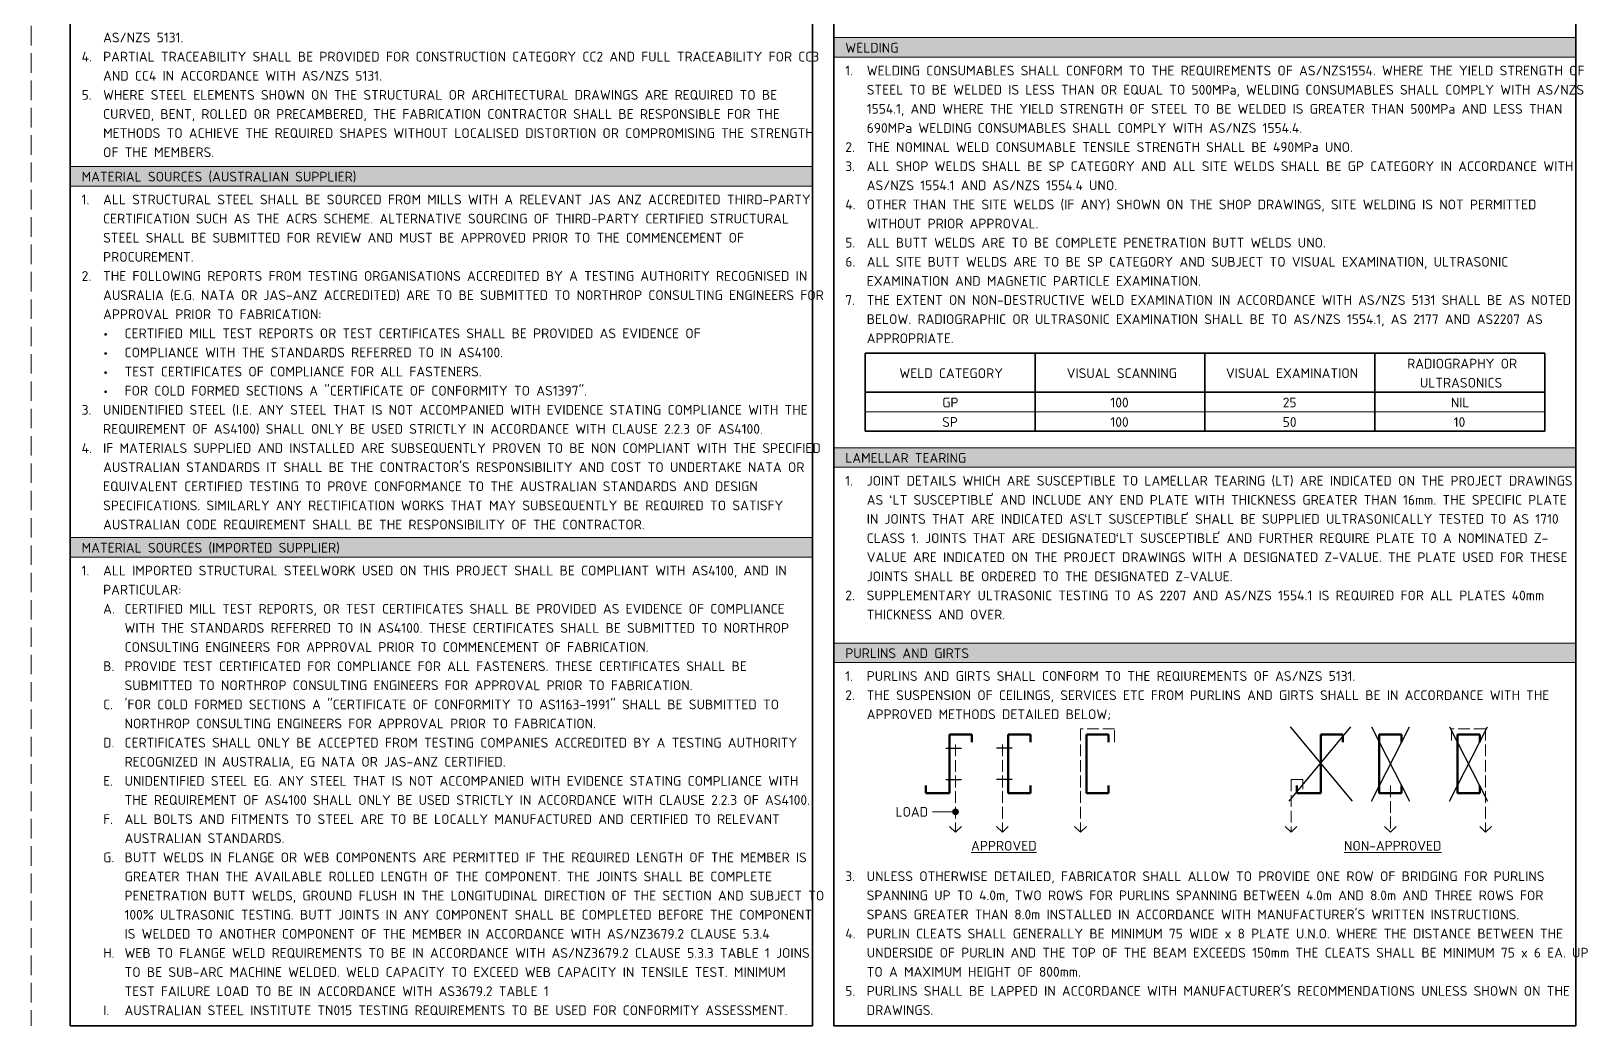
# Model space of a CAD drawing. Header units: millimetres. Extents: x 1350 to 2370, y 3121 to 4058.
# Drawn here: x 1350.3 to 1748.9, y 3550 to 3804.7 of the extents above; entities that cross this region are included whole.
import ezdxf

# ---------------------------------------------------------------- set-up
doc = ezdxf.new("R2010")
doc.units = ezdxf.units.MM
doc.linetypes.add('Dash', pattern=[7, 5, -2])
doc.linetypes.add('Hidden', pattern=[4, 3, -1])
for name, color, linetype, lineweight in [('A-000-T_TEXT', 231, 'Continuous', 13), ('A-010-M_LINE', 90, 'Continuous', 13), ('Z-060-M_DETAIL', 92, 'Continuous', 25), ('Z-200_P_REF_PLANE', 111, 'Dash', 13)]:
    doc.layers.add(name, color=color, linetype=linetype, lineweight=lineweight)
doc.styles.add('ISOCPEUR', font='isocpeur.ttf', dxfattribs={"height": 2.5})
doc.styles.add('ISOCPEUR_B_1', font='', dxfattribs={"height": 2.5})
doc.styles.get('ISOCPEUR_B_1').set_extended_font_data('ISOCPEUR', bold=True)

msp = doc.modelspace()

# ---------------------------------------------------------------- hatches: boundary and pattern name
at = {"layer": 'A-000-T_TEXT', "lineweight": 18}
h = msp.add_hatch(color=7, dxfattribs=at)
edge = h.paths.add_edge_path()
edge.add_arc((1587, 3604.81), 0.75, 0, 360)
at = {"layer": 'Z-060-M_DETAIL'}
for points in [[(1555.85, 3803.02), (1555.85, 3798.02), (1745.85, 3798.02), (1745.85, 3803.02)], [(1360.35, 3770.02), (1360.35, 3765.02), (1550.35, 3765.02), (1550.35, 3770.02)], [(1555.85, 3698.02), (1555.85, 3693.02), (1745.85, 3693.02), (1745.85, 3698.02)], [(1360.35, 3675.02), (1360.35, 3670.02), (1550.35, 3670.02), (1550.35, 3675.02)], [(1555.85, 3648.02), (1555.85, 3643.02), (1745.85, 3643.02), (1745.85, 3648.02)]]:
    msp.add_hatch(color=9, dxfattribs=at).paths.add_polyline_path(points)

# ---------------------------------------------------------------- linework, layer by layer
at = {"layer": 'A-000-T_TEXT', "color": 7, "lineweight": 18}
for p, q in [((1581.2, 3604.81), (1581.13, 3604.81)), ((1587, 3604.81), (1581.2, 3604.81))]:
    msp.add_line(p, q, dxfattribs=at)
msp.add_circle((1587, 3604.81), 0.75, dxfattribs=at)
at = {"layer": 'A-010-M_LINE', "lineweight": 35}
for p, q in [((1360.35, 4048.02), (1360.35, 3550.02)), ((1550.35, 4048.02), (1550.35, 3550.02)), ((1555.85, 4048.02), (1555.85, 3550.02)), ((1745.85, 4048.02), (1745.85, 3550.02)), ((1737.85, 3722.25), (1563.85, 3722.25)), ((1563.85, 3722.25), (1563.85, 3702.25)), ((1607.35, 3722.25), (1607.35, 3702.25)), ((1650.85, 3722.25), (1650.85, 3702.25)), ((1694.35, 3722.25), (1694.35, 3702.25)), ((1737.85, 3722.25), (1737.85, 3702.25)), ((1737.85, 3712.25), (1563.85, 3712.25)), ((1737.85, 3702.25), (1563.85, 3702.25)), ((1360.35, 3550.02), (1550.35, 3550.02)), ((1555.85, 3550.02), (1745.85, 3550.02))]:
    msp.add_line(p, q, dxfattribs=at)
at = {"layer": 'A-010-M_LINE', "lineweight": 18}
for p, q in [((1745.85, 3803.02), (1555.85, 3803.02)), ((1555.85, 3803.02), (1555.85, 3798.02)), ((1745.85, 3798.02), (1745.85, 3803.02)), ((1555.85, 3798.02), (1745.85, 3798.02)), ((1550.35, 3770.02), (1360.35, 3770.02)), ((1360.35, 3770.02), (1360.35, 3765.02)), ((1550.35, 3765.02), (1550.35, 3770.02)), ((1360.35, 3765.02), (1550.35, 3765.02)), ((1737.85, 3707.25), (1563.85, 3707.25)), ((1745.85, 3698.02), (1555.85, 3698.02)), ((1555.85, 3698.02), (1555.85, 3693.02)), ((1745.85, 3693.02), (1745.85, 3698.02)), ((1555.85, 3693.02), (1745.85, 3693.02)), ((1550.35, 3675.02), (1360.35, 3675.02)), ((1360.35, 3675.02), (1360.35, 3670.02)), ((1550.35, 3670.02), (1550.35, 3675.02)), ((1360.35, 3670.02), (1550.35, 3670.02)), ((1745.85, 3648.02), (1555.85, 3648.02)), ((1555.85, 3648.02), (1555.85, 3643.02)), ((1745.85, 3643.02), (1745.85, 3648.02)), ((1555.85, 3643.02), (1745.85, 3643.02))]:
    msp.add_line(p, q, dxfattribs=at)
at = {"layer": 'A-010-M_LINE', "lineweight": 50}
for p, q in [((1591.2, 3624.58), (1585.5, 3624.58)), ((1585.5, 3624.58), (1585.5, 3609.58)), ((1591.2, 3622.68), (1591.2, 3624.58)), ((1606.2, 3624.58), (1600.5, 3624.58)), ((1600.5, 3624.58), (1600.5, 3609.58)), ((1606.2, 3622.68), (1606.2, 3624.58)), ((1626.2, 3624.58), (1620.5, 3624.58)), ((1620.5, 3624.58), (1620.5, 3609.58)), ((1626.2, 3622.68), (1626.2, 3624.58)), ((1686.2, 3624.58), (1680.5, 3624.58)), ((1680.5, 3624.58), (1680.5, 3609.58)), ((1686.2, 3622.68), (1686.2, 3624.58)), ((1701.2, 3624.58), (1695.5, 3624.58)), ((1695.5, 3624.58), (1695.5, 3609.58)), ((1701.2, 3622.66), (1701.2, 3624.58)), ((1721.2, 3624.58), (1715.5, 3624.58)), ((1715.5, 3624.58), (1715.5, 3609.58)), ((1721.2, 3622.66), (1721.2, 3624.58)), ((1579.4, 3609.58), (1579.4, 3611.58)), ((1606.2, 3609.58), (1606.2, 3611.58)), ((1626.2, 3609.58), (1626.2, 3611.58)), ((1674.4, 3609.58), (1674.4, 3611.58)), ((1701.2, 3609.58), (1701.2, 3611.5)), ((1721.2, 3609.58), (1721.2, 3611.5)), ((1585.5, 3609.58), (1579.4, 3609.58)), ((1600.5, 3609.58), (1606.2, 3609.58)), ((1620.5, 3609.58), (1626.2, 3609.58)), ((1680.5, 3609.58), (1674.4, 3609.58)), ((1695.5, 3609.58), (1701.2, 3609.58)), ((1715.5, 3609.58), (1721.2, 3609.58))]:
    msp.add_line(p, q, dxfattribs=at)
at = {"layer": 'A-010-M_LINE', "linetype": 'Hidden', "lineweight": 18}
for p, q in [((1619, 3626.08), (1619, 3599.58)), ((1627.7, 3626.08), (1619, 3626.08)), ((1627.7, 3622.68), (1627.7, 3626.08)), ((1714, 3626.08), (1714, 3622.68)), ((1722.7, 3626.08), (1714, 3626.08)), ((1722.7, 3626.08), (1722.7, 3599.58)), ((1587, 3622.08), (1587, 3599.58)), ((1599, 3622.08), (1599, 3599.58)), ((1675.9, 3613.08), (1672.9, 3613.08)), ((1672.9, 3613.08), (1672.9, 3599.58)), ((1675.9, 3610.58), (1675.9, 3613.08)), ((1698.35, 3611.58), (1698.35, 3599.58)), ((1587, 3599.58), (1585.5, 3601.08)), ((1587, 3599.58), (1588.5, 3601.08)), ((1599, 3599.58), (1597.5, 3601.08)), ((1599, 3599.58), (1600.5, 3601.08)), ((1619, 3599.58), (1617.5, 3601.08)), ((1619, 3599.58), (1620.5, 3601.08)), ((1672.9, 3599.58), (1671.4, 3601.08)), ((1672.9, 3599.58), (1674.4, 3601.08)), ((1698.35, 3599.58), (1696.85, 3601.08)), ((1698.35, 3599.58), (1699.85, 3601.08)), ((1722.7, 3599.58), (1721.2, 3601.08)), ((1722.7, 3599.58), (1724.2, 3601.08))]:
    msp.add_line(p, q, dxfattribs=at)
at = {"layer": 'A-010-M_LINE', "lineweight": 25}
for p, q in [((1672.4, 3607.58), (1688.2, 3626.58)), ((1688.6, 3607.58), (1672.8, 3626.58)), ((1693.5, 3607.58), (1703.2, 3626.58)), ((1693.5, 3626.58), (1703.2, 3607.58)), ((1713.5, 3607.58), (1723.2, 3626.58)), ((1713.5, 3626.58), (1723.2, 3607.58)), ((1584.5, 3621.08), (1588.5, 3621.08)), ((1601.5, 3621.08), (1597.5, 3621.08)), ((1584.5, 3613.08), (1588.5, 3613.08)), ((1601.5, 3613.08), (1597.5, 3613.08))]:
    msp.add_line(p, q, dxfattribs=at)
at = {"layer": 'Z-200_P_REF_PLANE'}
msp.add_line((1350.35, 4058.02), (1350.35, 3550.02), dxfattribs=at)

# ---------------------------------------------------------------- texts
at = {"layer": 'A-000-T_TEXT', "color": 7, "lineweight": 18, "char_height": 2.5, "attachment_point": 1}
for s, insert, width, style in [('AS/NZS 5131.', (1368.77, 3804.3), 24.6118, 'ISOCPEUR'), ('4.', (1363.28, 3799.4), 6.6546, 'ISOCPEUR'), ('PARTIAL TRACEABILITY SHALL BE PROVIDED FOR CONSTRUCTION CATEGORY CC2 AND FULL TRACEABILITY FOR CC3 ', (1368.77, 3799.4), 215.9746, 'ISOCPEUR'), ('WELDING', (1558.78, 3801.68), 16.3544, 'ISOCPEUR_B_1'), ('AND CC4 IN ACCORDANCE WITH AS/NZS 5131.', (1368.77, 3794.51), 84.1772, 'ISOCPEUR'), ('1.', (1558.78, 3795.83), 6.6546, 'ISOCPEUR'), ('WELDING CONSUMABLES SHALL CONFORM TO THE REQUIREMENTS OF AS/NZS1554. WHERE THE YIELD STRENGTH OF ', (1564.27, 3795.83), 215.9746, 'ISOCPEUR'), ('STEEL TO BE WELDED IS LESS THAN OR EQUAL TO 500MPa, WELDING CONSUMABLES SHALL COMPLY WITH AS/NZS ', (1564.27, 3790.93), 215.9746, 'ISOCPEUR'), ('5.', (1363.28, 3789.61), 6.6546, 'ISOCPEUR'), ('WHERE STEEL ELEMENTS SHOWN ON THE STRUCTURAL OR ARCHITECTURAL DRAWINGS ARE REQUIRED TO BE ', (1368.77, 3789.61), 204.0295, 'ISOCPEUR'), ('CURVED, BENT, ROLLED OR PRECAMBERED, THE FABRICATION CONTRACTOR SHALL BE RESPONSIBLE FOR THE ', (1368.77, 3784.72), 204.4303, 'ISOCPEUR'), ('1554.1, AND WHERE THE YIELD STRENGTH OF STEEL TO BE WELDED IS GREATER THAN 500MPa AND LESS THAN ', (1564.27, 3786.04), 211.4852, 'ISOCPEUR'), ('METHODS TO ACHIEVE THE REQUIRED SHAPES WITHOUT LOCALISED DISTORTION OR COMPROMISING THE STRENGTH ', (1368.77, 3779.83), 213.4092, 'ISOCPEUR'), ('690MPa WELDING CONSUMABLES SHALL COMPLY WITH AS/NZS 1554.4.', (1564.27, 3781.14), 131.3164, 'ISOCPEUR'), ('OF THE MEMBERS.', (1368.77, 3774.93), 33.1097, 'ISOCPEUR'), ('2.', (1558.78, 3776.25), 6.6546, 'ISOCPEUR'), ('THE NOMINAL WELD CONSUMABLE TENSILE STRENGTH SHALL BE 490MPa UNO.', (1564.27, 3776.25), 145.5063, 'ISOCPEUR'), ('3.', (1558.78, 3771.35), 6.6546, 'ISOCPEUR'), ('ALL SHOP WELDS SHALL BE SP CATEGORY AND ALL SITE WELDS SHALL BE GP CATEGORY IN ACCORDANCE WITH ', (1564.27, 3771.35), 214.6919, 'ISOCPEUR'), ('MATERIAL SOURCES (AUSTRALIAN SUPPLIER)', (1363.28, 3768.68), 86.0211, 'ISOCPEUR_B_1'), ('AS/NZS 1554.1 AND AS/NZS 1554.4 UNO.', (1564.27, 3766.46), 76.0801, 'ISOCPEUR'), ('1.', (1363.28, 3762.83), 6.6546, 'ISOCPEUR'), ('ALL STRUCTURAL STEEL SHALL BE SOURCED FROM MILLS WITH A RELEVANT JAS ANZ ACCREDITED THIRD-PARTY ', (1368.77, 3762.83), 215.4134, 'ISOCPEUR'), ('4.', (1558.78, 3761.56), 6.6546, 'ISOCPEUR'), ('OTHER THAN THE SITE WELDS (IF ANY) SHOWN ON THE SHOP DRAWINGS, SITE WELDING IS NOT PERMITTED ', (1564.27, 3761.56), 202.2658, 'ISOCPEUR'), ('CERTIFICATION SUCH AS THE ACRS SCHEME. ALTERNATIVE SOURCING OF THIRD-PARTY CERTIFIED STRUCTURAL ', (1368.77, 3757.93), 208.3586, 'ISOCPEUR'), ('WITHOUT PRIOR APPROVAL.', (1564.27, 3756.67), 51.308, 'ISOCPEUR'), ('STEEL SHALL BE SUBMITTED FOR REVIEW AND MUST BE APPROVED PRIOR TO THE COMMENCEMENT OF ', (1368.77, 3753.04), 193.4472, 'ISOCPEUR'), ('5.', (1558.78, 3751.77), 6.6546, 'ISOCPEUR'), ('ALL BUTT WELDS ARE TO BE COMPLETE PENETRATION BUTT WELDS UNO.', (1564.27, 3751.77), 137.8903, 'ISOCPEUR'), ('PROCUREMENT.', (1368.77, 3748.14), 26.9367, 'ISOCPEUR'), ('6.', (1558.78, 3746.88), 6.6546, 'ISOCPEUR'), ('ALL SITE BUTT WELDS ARE TO BE SP CATEGORY AND SUBJECT TO VISUAL EXAMINATION, ULTRASONIC ', (1564.27, 3746.88), 194.8902, 'ISOCPEUR'), ('2.', (1363.28, 3743.25), 6.6546, 'ISOCPEUR'), ('THE FOLLOWING REPORTS FROM TESTING ORGANISATIONS ACCREDITED BY A TESTING AUTHORITY RECOGNISED IN ', (1368.77, 3743.25), 212.2067, 'ISOCPEUR'), ('AUSRALIA (E.G. NATA OR JAS-ANZ ACCREDITED) ARE TO BE SUBMITTED TO NORTHROP CONSULTING ENGINEERS FOR ', (1368.77, 3738.35), 215.9746, 'ISOCPEUR'), ('EXAMINATION AND MAGNETIC PARTICLE EXAMINATION. ', (1564.27, 3741.98), 101.7341, 'ISOCPEUR'), ('7.', (1558.78, 3737.09), 6.6546, 'ISOCPEUR'), ('THE EXTENT ON NON-DESTRUCTIVE WELD EXAMINATION IN ACCORDANCE WITH AS/NZS 5131 SHALL BE AS NOTED ', (1564.27, 3737.09), 213.4894, 'ISOCPEUR'), ('APPROVAL PRIOR TO FABRICATION:', (1368.77, 3733.46), 65.2574, 'ISOCPEUR'), ('BELOW. RADIOGRAPHIC OR ULTRASONIC EXAMINATION SHALL BE TO AS/NZS 1554.1, AS 2177 AND AS2207 AS ', (1564.27, 3732.19), 205.9535, 'ISOCPEUR'), ('•', (1368.78, 3728.56), 6.6395, 'ISOCPEUR'), ('CERTIFIED MILL TEST REPORTS OR TEST CERTIFICATES SHALL BE PROVIDED AS EVIDENCE OF ', (1374.26, 3728.56), 175.6497, 'ISOCPEUR'), ('APPROPRIATE.', (1564.27, 3727.3), 26.2152, 'ISOCPEUR'), ('•', (1368.78, 3723.67), 6.6395, 'ISOCPEUR'), ('COMPLIANCE WITH THE STANDARDS REFERRED TO IN AS4100.', (1374.26, 3723.67), 114.0801, 'ISOCPEUR'), ('TEST CERTIFICATES OF COMPLIANCE FOR ALL FASTENERS.', (1374.26, 3718.77), 108.308, 'ISOCPEUR'), ('RADIOGRAPHY OR', (1702.63, 3720.81), 32.5485, 'ISOCPEUR'), ('•', (1368.78, 3718.77), 6.6395, 'ISOCPEUR'), ('WELD CATEGORY', (1572.63, 3718.36), 31.346, 'ISOCPEUR'), ('VISUAL SCANNING', (1615.47, 3718.36), 32.9494, 'ISOCPEUR'), ('VISUAL EXAMINATION', (1656.22, 3718.36), 39.6034, 'ISOCPEUR'), ('ULTRASONICS', (1705.88, 3715.92), 24.7721, 'ISOCPEUR'), ('•', (1368.78, 3713.88), 6.6395, 'ISOCPEUR'), ('FOR COLD FORMED SECTIONS A "CERTIFICATE OF CONFORMITY TO AS1397".', (1374.26, 3713.88), 139.2531, 'ISOCPEUR'), ('GP', (1583.58, 3710.86), 4.8101, 'ISOCPEUR'), ('100', (1626.65, 3710.86), 5.8523, 'ISOCPEUR'), ('25', (1670.77, 3710.86), 4.3291, 'ISOCPEUR'), ('NIL', (1713.81, 3710.86), 5.4515, 'ISOCPEUR'), ('3.', (1363.28, 3708.98), 6.6546, 'ISOCPEUR'), ('UNIDENTIFIED STEEL (I.E. ANY STEEL THAT IS NOT ACCOMPANIED WITH EVIDENCE STATING COMPLIANCE WITH THE ', (1368.77, 3708.98), 213.329, 'ISOCPEUR'), ('REQUIREMENT OF AS4100) SHALL ONLY BE USED STRICTLY IN ACCORDANCE WITH CLAUSE 2.2.3 OF AS4100.', (1368.77, 3704.09), 199.7805, 'ISOCPEUR'), ('SP', (1583.58, 3705.86), 4.8101, 'ISOCPEUR'), ('100', (1626.65, 3705.86), 5.8523, 'ISOCPEUR'), ('50', (1670.77, 3705.86), 4.3291, 'ISOCPEUR'), ('10', (1714.54, 3705.86), 3.6878, 'ISOCPEUR'), ('4.', (1363.28, 3699.19), 6.6546, 'ISOCPEUR'), ('IF MATERIALS SUPPLIED AND INSTALLED ARE SUBSEQUENTLY PROVEN TO BE NON COMPLIANT WITH THE SPECIFIED ', (1368.77, 3699.19), 215.9746, 'ISOCPEUR'), ("AUSTRALIAN STANDARDS IT SHALL BE THE CONTRACTOR'S RESPONSIBILITY AND COST TO UNDERTAKE NATA OR ", (1368.77, 3694.3), 212.6075, 'ISOCPEUR'), ('LAMELLAR TEARING', (1558.78, 3696.68), 37.7595, 'ISOCPEUR_B_1'), ('1.', (1558.78, 3690.83), 6.6546, 'ISOCPEUR'), ('JOINT DETAILS WHICH ARE SUSCEPTIBLE TO LAMELLAR TEARING (LT) ARE INDICATED ON THE PROJECT DRAWINGS ', (1564.27, 3690.83), 213.9704, 'ISOCPEUR'), ('EQUIVALENT CERTIFIED TESTING TO PROVE CONFORMANCE TO THE AUSTRALIAN STANDARDS AND DESIGN ', (1368.77, 3689.4), 197.8565, 'ISOCPEUR'), ('SPECIFICATIONS. SIMILARLY ANY RECTIFICATION WORKS THAT MAY SUBSEQUENTLY BE REQUIRED TO SATISFY ', (1368.77, 3684.51), 206.3544, 'ISOCPEUR'), ('AS ', (1564.27, 3685.93), 6.9747, 'ISOCPEUR'), ('‘', (1570.03, 3685.93), 1.0422, 'ISOCPEUR'), ('LT SUSCEPTIBLE', (1570.89, 3685.93), 30.384, 'ISOCPEUR'), ('’', (1595.96, 3685.93), 1.0422, 'ISOCPEUR'), (' AND INCLUDE ANY END PLATE WITH THICKNESS GREATER THAN 16mm. THE SPECIFIC PLATE ', (1596.82, 3685.93), 174.0464, 'ISOCPEUR'), ('AUSTRALIAN CODE REQUIREMENT SHALL BE THE RESPONSIBILITY OF THE CONTRACTOR.', (1368.77, 3679.61), 162.1814, 'ISOCPEUR'), ('IN JOINTS THAT ARE INDICATED AS ', (1564.27, 3681.04), 67.5021, 'ISOCPEUR'), ('‘', (1619.97, 3681.04), 1.0422, 'ISOCPEUR'), ('LT SUSCEPTIBLE', (1620.83, 3681.04), 30.384, 'ISOCPEUR'), ('’', (1645.9, 3681.04), 1.0422, 'ISOCPEUR'), (' SHALL BE SUPPLIED ULTRASONICALLY TESTED TO AS 1710 ', (1646.76, 3681.04), 113.6793, 'ISOCPEUR'), ('CLASS 1. JOINTS THAT ARE DESIGNATED ', (1564.27, 3676.14), 77.2827, 'ISOCPEUR'), ('‘', (1628.04, 3676.14), 1.0422, 'ISOCPEUR'), ('LT SUSCEPTIBLE', (1628.9, 3676.14), 30.384, 'ISOCPEUR'), ('’', (1653.97, 3676.14), 1.0422, 'ISOCPEUR'), (' AND FURTHER REQUIRE PLATE TO A NOMINATED Z-', (1654.83, 3676.14), 97.9662, 'ISOCPEUR'), ('MATERIAL SOURCES (IMPORTED SUPPLIER)', (1363.28, 3673.68), 80.4093, 'ISOCPEUR_B_1'), ('VALUE ARE INDICATED ON THE PROJECT DRAWINGS WITH A DESIGNATED Z-VALUE. THE PLATE USED FOR THESE ', (1564.27, 3671.25), 212.5274, 'ISOCPEUR'), ('1.', (1363.28, 3667.83), 6.6546, 'ISOCPEUR'), ('ALL IMPORTED STRUCTURAL STEELWORK USED ON THIS PROJECT SHALL BE COMPLIANT WITH AS4100, AND IN ', (1368.77, 3667.83), 207.3966, 'ISOCPEUR'), ('PARTICULAR:', (1368.77, 3662.93), 23.5696, 'ISOCPEUR'), ('JOINTS SHALL BE ORDERED TO THE DESIGNATED Z-VALUE.', (1564.27, 3666.35), 109.8312, 'ISOCPEUR'), ('2.', (1558.78, 3661.46), 6.6546, 'ISOCPEUR'), ('SUPPLEMENTARY ULTRASONIC TESTING TO AS 2207 AND AS/NZS 1554.1 IS REQUIRED FOR ALL PLATES 40mm ', (1564.27, 3661.46), 206.7552, 'ISOCPEUR'), ('A.', (1368.78, 3658.04), 6.6395, 'ISOCPEUR'), ('CERTIFIED MILL TEST REPORTS, OR TEST CERTIFICATES SHALL BE PROVIDED AS EVIDENCE OF COMPLIANCE ', (1374.26, 3658.04), 200.7425, 'ISOCPEUR'), ('THICKNESS AND OVER.', (1564.27, 3656.56), 41.4472, 'ISOCPEUR'), ('WITH THE STANDARDS REFERRED TO IN AS4100. THESE CERTIFICATES SHALL BE SUBMITTED TO NORTHROP ', (1374.26, 3653.14), 201.9451, 'ISOCPEUR'), ('CONSULTING ENGINEERS FOR APPROVAL PRIOR TO COMMENCEMENT OF FABRICATION.', (1374.26, 3648.25), 156.0886, 'ISOCPEUR'), ('PURLINS AND GIRTS', (1558.78, 3646.68), 38.1603, 'ISOCPEUR_B_1'), ('B.', (1368.78, 3643.35), 6.6395, 'ISOCPEUR'), ('PROVIDE TEST CERTIFICATED FOR COMPLIANCE FOR ALL FASTENERS. THESE CERTIFICATES SHALL BE ', (1374.26, 3643.35), 190.0801, 'ISOCPEUR'), ('1.', (1558.78, 3640.83), 6.6546, 'ISOCPEUR'), ('PURLINS AND GIRTS SHALL CONFORM TO THE REQIUREMENTS OF AS/NZS 5131. ', (1564.27, 3640.83), 147.9915, 'ISOCPEUR'), ('SUBMITTED TO NORTHROP CONSULTING ENGINEERS FOR APPROVAL PRIOR TO FABRICATION.', (1374.26, 3638.46), 168.9957, 'ISOCPEUR'), ('2.', (1558.78, 3635.93), 6.6546, 'ISOCPEUR'), ('THE SUSPENSION OF CEILINGS, SERVICES ETC FROM PURLINS AND GIRTS SHALL BE IN ACCORDANCE WITH THE ', (1564.27, 3635.93), 206.194, 'ISOCPEUR'), ('C.', (1368.78, 3633.56), 6.6395, 'ISOCPEUR'), ('\'FOR COLD FORMED SECTIONS A "CERTIFICATE OF CONFORMITY TO AS1163-1991" SHALL BE SUBMITTED TO ', (1374.26, 3633.56), 198.9788, 'ISOCPEUR'), ('APPROVED METHODS DETAILED BELOW;', (1564.27, 3631.04), 72.9536, 'ISOCPEUR'), ('NORTHROP CONSULTING ENGINEERS FOR APPROVAL PRIOR TO FABRICATION.', (1374.26, 3628.67), 140.2953, 'ISOCPEUR'), ('D.', (1368.78, 3623.77), 6.6395, 'ISOCPEUR'), ('CERTIFICATES SHALL ONLY BE ACCEPTED FROM TESTING COMPANIES ACCREDITED BY A TESTING AUTHORITY ', (1374.26, 3623.77), 204.27, 'ISOCPEUR'), ('RECOGNIZED IN AUSTRALIA, EG NATA OR JAS-ANZ CERTIFIED.', (1374.26, 3618.88), 114.7215, 'ISOCPEUR'), ('E.', (1368.78, 3613.98), 6.6395, 'ISOCPEUR'), ('UNIDENTIFIED STEEL EG. ANY STEEL THAT IS NOT ACCOMPANIED WITH EVIDENCE STATING COMPLIANCE WITH ', (1374.26, 3613.98), 203.9493, 'ISOCPEUR'), ('THE REQUIREMENT OF AS4100 SHALL ONLY BE USED STRICTLY IN ACCORDANCE WITH CLAUSE 2.2.3 OF AS4100.', (1374.26, 3609.09), 207.3966, 'ISOCPEUR'), ('F.', (1368.78, 3604.19), 6.6395, 'ISOCPEUR'), ('ALL BOLTS AND FITMENTS TO STEEL ARE TO BE LOCALLY MANUFACTURED AND CERTIFIED TO RELEVANT ', (1374.26, 3604.19), 199.1392, 'ISOCPEUR'), ('LOAD', (1571.63, 3606.06), 9.7004, 'ISOCPEUR'), ('AUSTRALIAN STANDARDS.', (1374.26, 3599.3), 48.2616, 'ISOCPEUR'), ('\\LAPPROVED', (1590.99, 3597.38), 19.6413, 'ISOCPEUR'), ('\\LNON-APPROVED', (1686.47, 3597.38), 29.0211, 'ISOCPEUR'), ('G.', (1368.78, 3594.4), 6.6395, 'ISOCPEUR'), ('BUTT WELDS IN FLANGE OR WEB COMPONENTS ARE PERMITTED IF THE REQUIRED LENGTH OF THE MEMBER IS ', (1374.26, 3594.4), 205.3122, 'ISOCPEUR'), ('GREATER THAN THE AVAILABLE ROLLED LENGTH OF THE COMPONENT. THE JOINTS SHALL BE COMPLETE ', (1374.26, 3589.51), 196.0126, 'ISOCPEUR'), ('3.', (1558.78, 3589.58), 6.6546, 'ISOCPEUR'), ('UNLESS OTHERWISE DETAILED, FABRICATOR SHALL ALLOW TO PROVIDE ONE ROW OF BRIDGING FOR PURLINS ', (1564.27, 3589.58), 204.27, 'ISOCPEUR'), ('PENETRATION BUTT WELDS, GROUND FLUSH IN THE LONGITUDINAL DIRECTION OF THE SECTION AND SUBJECT TO ', (1374.26, 3584.61), 209.3206, 'ISOCPEUR'), ('SPANNING UP TO 4.0m, TWO ROWS FOR PURLINS SPANNING BETWEEN 4.0m AND 8.0m AND THREE ROWS FOR ', (1564.27, 3584.68), 204.4303, 'ISOCPEUR'), ('100% ULTRASONIC TESTING. BUTT JOINTS IN ANY COMPONENT SHALL BE COMPLETED BEFORE THE COMPONENT ', (1374.26, 3579.72), 207.5569, 'ISOCPEUR'), ("SPANS GREATER THAN 8.0m INSTALLED IN ACCORDANCE WITH MANUFACTURER'S WRITTEN INSTRUCTIONS.", (1564.27, 3579.79), 196.1729, 'ISOCPEUR'), ('IS WELDED TO ANOTHER COMPONENT OF THE MEMBER IN ACCORDANCE WITH AS/NZ3679.2 CLAUSE 5.3.4', (1374.26, 3574.83), 193.6877, 'ISOCPEUR'), ('4.', (1558.78, 3574.89), 6.6546, 'ISOCPEUR'), ('PURLIN CLEATS SHALL GENERALLY BE MINIMUM 75 WIDE x 8 PLATE U.N.O. WHERE THE DISTANCE BETWEEN THE ', (1564.27, 3574.89), 210.8438, 'ISOCPEUR'), ('H.', (1368.78, 3569.93), 6.6395, 'ISOCPEUR'), ('WEB TO FLANGE WELD REQUIREMENTS TO BE IN ACCORDANCE WITH AS/NZ3679.2 CLAUSE 5.3.3 TABLE 1 JOINS ', (1374.26, 3569.93), 208.1982, 'ISOCPEUR'), ('UNDERSIDE OF PURLIN AND THE TOP OF THE BEAM EXCEEDS 150mm THE CLEATS SHALL BE MINIMUM 75 x 6 EA. UP ', (1564.27, 3570), 215.9746, 'ISOCPEUR'), ('TO BE SUB-ARC MACHINE WELDED. WELD CAPACITY TO EXCEED WEB CAPACITY IN TENSILE TEST. MINIMUM ', (1374.26, 3565.04), 200.6624, 'ISOCPEUR'), ('TO A MAXIMUM HEIGHT OF 800mm.', (1564.27, 3565.1), 63.7342, 'ISOCPEUR'), ('TEST FAILURE LOAD TO BE IN ACCORDANCE WITH AS3679.2 TABLE 1', (1374.26, 3560.14), 128.1097, 'ISOCPEUR'), ('5.', (1558.78, 3560.21), 6.6546, 'ISOCPEUR'), ("PURLINS SHALL BE LAPPED IN ACCORDANCE WITH MANUFACTURER'S RECOMMENDATIONS UNLESS SHOWN ON THE ", (1564.27, 3560.21), 211.886, 'ISOCPEUR'), ('I.', (1368.78, 3555.25), 6.6395, 'ISOCPEUR'), ('AUSTRALIAN STEEL INSTITUTE TN015 TESTING REQUIREMENTS TO BE USED FOR CONFORMITY ASSESSMENT.', (1374.26, 3555.25), 199.3797, 'ISOCPEUR'), ('DRAWINGS.', (1564.27, 3555.31), 19.8819, 'ISOCPEUR')]:
    msp.add_mtext(s, dxfattribs=dict(at, insert=insert, width=width, style=style))

doc.saveas('drawing.dxf')
